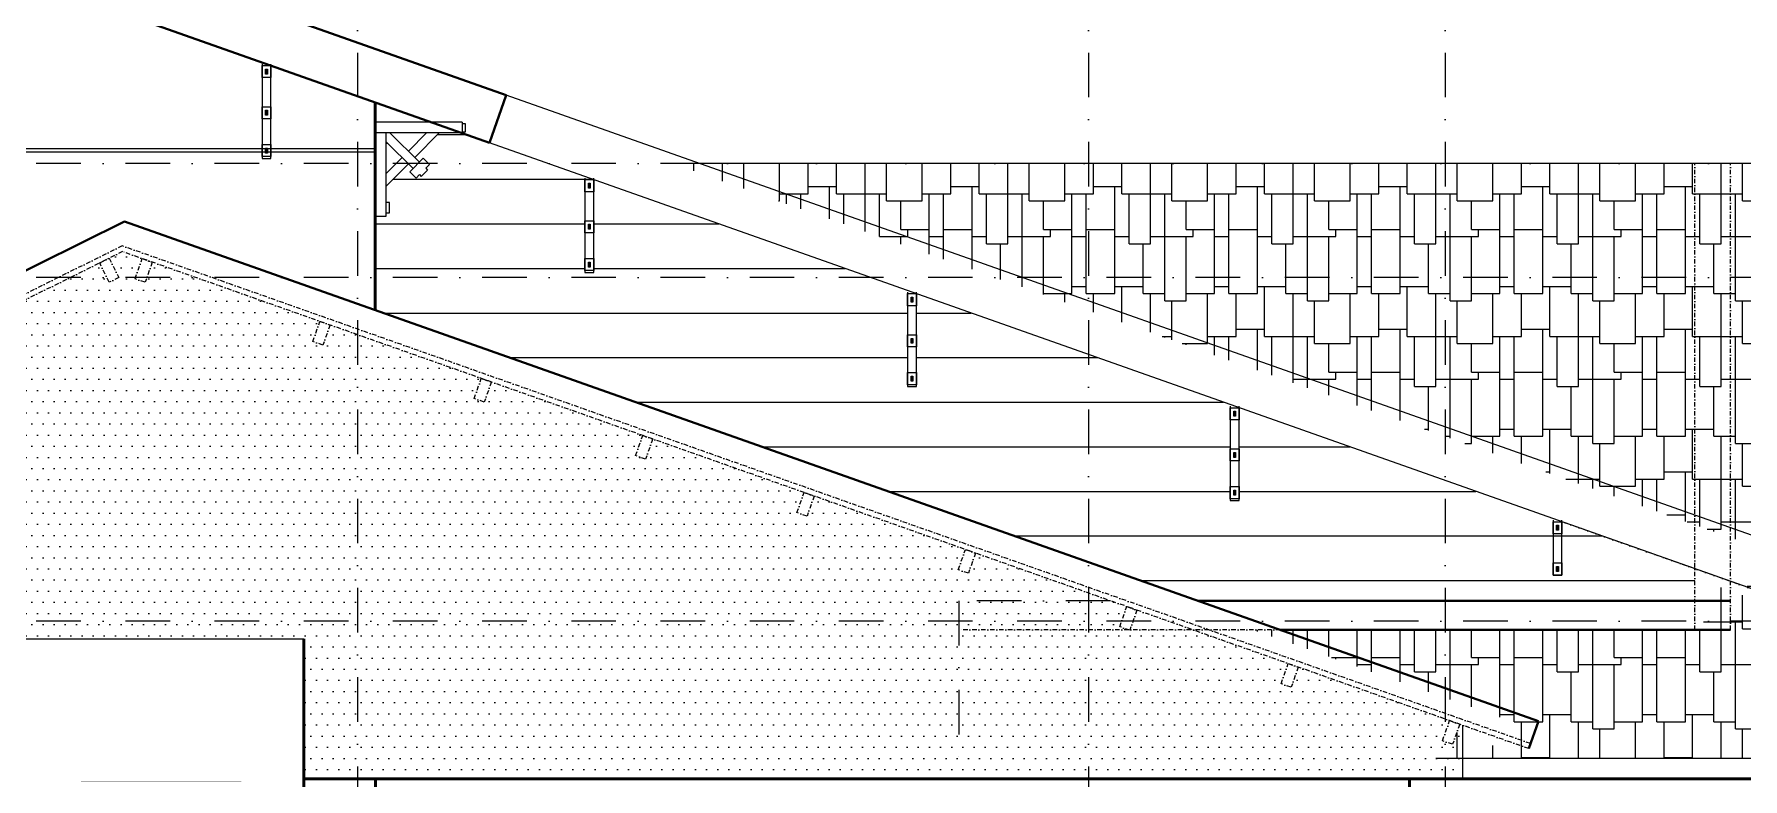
# Model space of a CAD drawing. Header units: millimetres. Extents: x 615730 to 2792744, y 139412 to 597571.
# Drawn here: x 1356028 to 1365610, y 293760 to 297935 of the extents above; entities that cross this region are included whole.
import ezdxf

# ---------------------------------------------------------------- set-up
doc = ezdxf.new("R2010")
doc.units = ezdxf.units.MM
doc.header["$MEASUREMENT"] = 0
doc.linetypes.add('DASHDOT', pattern=[1, 0.5, -0.25, 0, -0.25])
for name, color, linetype in [('CUADI', 40, 'Continuous'), ('H', 252, 'Continuous'), ('HACH', 250, 'Continuous'), ('noi that', 29, 'Continuous'), ('VL', 155, 'Continuous')]:
    doc.layers.add(name, color=color, linetype=linetype)
for name, color, linetype, lineweight in [('DIM', 7, 'Continuous', 50), ('HATCH', 42, 'Continuous', 5), ('KITCHEN', 4, 'Continuous', 20), ('KT', 148, 'Continuous', 18), ('NETNGOAITUONG', 1, 'Continuous', 40), ('thay', 7, 'Continuous', 15), ('TIM TRUC', 149, 'DASHDOT', 9), ('VLIEU', 250, 'Continuous', 9)]:
    doc.layers.add(name, color=color, linetype=linetype, lineweight=lineweight)
pattern_1 = [(0, (600767.42, 0), (31.25, 62.5), [0, -62.5])]

# ---------------------------------------------------------------- blocks, each defined once
blk = doc.blocks.new('xx')
at = {"layer": 'H', "ltscale": 10}
h = blk.add_hatch(color=253, dxfattribs=at)
h.set_gradient(color1=(173, 167, 159), color2=(173, 167, 159), one_color=1, tint=0.65)
h.paths.add_polyline_path([(811800.8, 292684.6), (811800.8, 293114.4), (811615.9, 293114.4), (811615.9, 292684.6)])
h.paths.add_polyline_path([(812275.6, 292684.6), (812090.8, 292684.6), (812090.8, 293114.4), (812275.6, 293114.4)])
h.paths.add_polyline_path([(812090.8, 292155.3), (812090.8, 292594.6), (812275.6, 292594.6), (812275.6, 292155.3)])
h.paths.add_polyline_path([(812275.6, 292065.3), (812275.6, 291665), (812090.8, 291665), (812090.8, 292065.3)])
h.paths.add_polyline_path([(811800.8, 292065.3), (811615.9, 292065.3), (811615.9, 291665), (811800.8, 291665)])
h.paths.add_polyline_path([(811800.8, 292594.6), (811615.9, 292594.6), (811615.9, 292155.3), (811800.8, 292155.3)])
at = {"layer": 'HATCH'}
for points in [[(812246.2, 293633.8), (812290.6, 293633.8), (812290.6, 293613.8)], [(812246.2, 293603.8), (812290.6, 293603.8), (812290.6, 293583.8)], [(812246.2, 293573.8), (812290.6, 293573.8), (812290.6, 293553.8)], [(812246.2, 293543.8), (812290.6, 293543.8), (812290.6, 293523.8)], [(812246.2, 293513.8), (812290.6, 293513.8), (812290.6, 293493.8)], [(812246.2, 293483.8), (812290.6, 293483.8), (812290.6, 293463.8)], [(812246.2, 293453.8), (812290.6, 293453.8), (812290.6, 293433.8)], [(812246.2, 293429.4), (812290.6, 293429.4), (812290.6, 293409.4)]]:
    blk.add_hatch(color=256, dxfattribs=at).paths.add_polyline_path(points)
blk.add_line((812290.6, 293613.8), (812246.2, 293633.8), dxfattribs=at)
at = {"layer": 'KT'}
for p, q in [((811820.8, 292664.6), (811595.9, 292664.6)), ((812070.8, 292664.6), (812295.6, 292664.6)), ((811595.9, 292614.6), (811820.8, 292614.6)), ((812295.6, 292614.6), (812070.8, 292614.6)), ((811820.8, 292135.3), (811595.9, 292135.3)), ((811820.8, 292085.3), (811595.9, 292085.3)), ((812070.8, 292135.3), (812295.6, 292135.3)), ((812070.8, 292085.3), (812295.6, 292085.3))]:
    blk.add_line(p, q, dxfattribs=at)
blk.add_lwpolyline([(812315.6, 293374.4), (811575.9, 293374.4), (811575.9, 293674.4), (812315.6, 293674.4)], close=True, dxfattribs=at)
for points in [[(811820.8, 292664.6), (811820.8, 293134.4), (811595.9, 293134.4), (811595.9, 292664.6)], [(812070.8, 292664.6), (812070.8, 293134.4), (812295.6, 293134.4), (812295.6, 292664.6)], [(811595.9, 292614.6), (811595.9, 292135.3)], [(811820.8, 292135.3), (811820.8, 292614.6)], [(812070.8, 292135.3), (812070.8, 292614.6)], [(812295.6, 292614.6), (812295.6, 292135.3)], [(811595.9, 292085.3), (811595.9, 291645), (811820.8, 291645), (811820.8, 292085.3)], [(812295.6, 292085.3), (812295.6, 291645), (812070.8, 291645), (812070.8, 292085.3)]]:
    blk.add_lwpolyline(points, dxfattribs=at)
at = {"layer": 'noi that', "ltscale": 10, "const_width": 1}
for points in [[(811945.8, 293795), (811445.9, 293795), (811445.9, 291495), (811945.8, 291495)], [(811945.8, 293795), (812445.6, 293795), (812445.6, 291495), (811945.8, 291495)], [(811495.9, 293294.4), (812395.6, 293294.4), (812395.6, 293744.8), (811495.9, 293744.8), (811495.9, 293294.4)], [(811495.9, 293234.4), (811495.9, 291545), (811945.8, 291545), (811945.8, 293234.4), (811495.9, 293234.4)], [(811945.8, 291545), (811945.8, 293234.4)], [(812395.6, 293234.4), (812395.6, 291545), (811945.8, 291545), (811945.8, 293234.4), (812395.6, 293234.4)], [(811945.8, 291545), (811945.8, 293234.4)]]:
    blk.add_lwpolyline(points, dxfattribs=at)
at = {"layer": 'VLIEU', "ltscale": 10}
for p, q in [((812290.6, 293643.8), (811600.9, 293643.8)), ((812290.6, 293633.8), (811600.9, 293633.8)), ((812290.6, 293613.8), (811600.9, 293613.8)), ((812290.6, 293603.8), (811600.9, 293603.8)), ((812290.6, 293583.8), (811600.9, 293583.8)), ((812290.6, 293573.8), (811600.9, 293573.8)), ((812290.6, 293553.8), (811600.9, 293553.8)), ((812290.6, 293543.8), (811600.9, 293543.8)), ((812290.6, 293523.8), (811600.9, 293523.8)), ((812290.6, 293513.8), (811600.9, 293513.8)), ((812290.6, 293493.8), (811600.9, 293493.8)), ((812290.6, 293483.8), (811600.9, 293483.8)), ((812290.6, 293463.8), (811600.9, 293463.8)), ((812290.6, 293453.8), (811600.9, 293453.8)), ((812290.6, 293433.8), (811600.9, 293433.8)), ((812295.6, 293423.8), (811600.9, 293423.8))]:
    blk.add_line(p, q, dxfattribs=at)
blk.add_lwpolyline([(812290.6, 293409.4), (811600.9, 293409.4), (811600.9, 293649.4), (812290.6, 293649.4)], close=True, dxfattribs=at)
for points in [[(811800.8, 292684.6), (811800.8, 293114.4), (811615.9, 293114.4), (811615.9, 292684.6), (811800.8, 292684.6)], [(812275.6, 292684.6), (812090.8, 292684.6), (812090.8, 293114.4), (812275.6, 293114.4), (812275.6, 292684.6)], [(811800.8, 292594.6), (811615.9, 292594.6), (811615.9, 292155.3), (811800.8, 292155.3), (811800.8, 292594.6)], [(812090.8, 292155.3), (812090.8, 292594.6), (812275.6, 292594.6), (812275.6, 292155.3), (812090.8, 292155.3)], [(811800.8, 292065.3), (811615.9, 292065.3), (811615.9, 291665), (811800.8, 291665), (811800.8, 292065.3)], [(812275.6, 292065.3), (812275.6, 291665), (812090.8, 291665), (812090.8, 292065.3), (812275.6, 292065.3)]]:
    blk.add_lwpolyline(points, dxfattribs=at)

msp = doc.modelspace()

# ---------------------------------------------------------------- hatches: boundary and pattern name
at = {"layer": 'HACH', "ltscale": 10}
h = msp.add_hatch(dxfattribs=at)
h.set_pattern_fill('DOTS', color=256, scale=1000, style=0)
h.set_pattern_definition([(0, (599390.41, 6e-11), (31.25, 62.5), [0, -62.5])])
h.paths.add_polyline_path([(1357540.9, 296356.6), (1356690.7, 296657), (1356650.7, 296543.9), (1356594.1, 296563.9), (1356634.1, 296677), (1356523.8, 296716), (1356449.6, 296679.2), (1356502.9, 296571.7), (1356449.1, 296545), (1356395.8, 296652.6), (1355763.1, 296338.9), (1355816.4, 296231.4), (1355762.7, 296204.7), (1355709.4, 296312.2), (1355080.1, 296000.2), (1355133.4, 295892.7), (1355079.7, 295866.1), (1355026.4, 295973.6), (1354404.4, 295665.2), (1354457.7, 295557.7), (1354403.9, 295531), (1354350.6, 295638.5), (1353719.3, 295325.5), (1353772.6, 295218), (1353718.9, 295191.4), (1353665.6, 295298.9), (1352982.7, 294960.3), (1353036, 294852.8), (1352982.2, 294826.1), (1352928.9, 294933.6), (1352540.4, 294741), (1352540.4, 294545.4), (1352990.4, 294545.4), (1352990.4, 294545.4), (1357540.9, 294545.3)])
h = msp.add_hatch(dxfattribs=at)
h.set_pattern_fill('DOTS', color=256, scale=1000, style=0)
h.set_pattern_definition(pattern_1)
h.paths.add_polyline_path([(1357540.9, 294545.3), (1357540.9, 293760.6), (1361214.3, 293760.4), (1361214.3, 294758.6), (1362064, 294758.6), (1361307.1, 295026), (1361267.1, 294912.9), (1361210.5, 294932.9), (1361250.5, 295046), (1360402.1, 295345.8), (1360362.1, 295232.6), (1360305.6, 295252.6), (1360345.5, 295365.7), (1359497.1, 295665.5), (1359457.2, 295552.3), (1359400.6, 295572.3), (1359440.6, 295685.5), (1358592.2, 295985.2), (1358552.2, 295872.1), (1358495.6, 295892.1), (1358535.6, 296005.2), (1357687.2, 296304.9), (1357647.2, 296191.8), (1357590.7, 296211.8), (1357630.6, 296324.9), (1357540.9, 296356.6)])
h = msp.add_hatch(dxfattribs=at)
h.set_pattern_fill('DOTS', color=256, scale=1000, style=0)
h.set_pattern_definition(pattern_1)
h.paths.add_polyline_path([(1361214.3, 294758.6), (1361214.3, 294595), (1362109.1, 294595), (1362155.4, 294726.3), (1362064, 294758.6)])
h.paths.add_polyline_path([(1361214.3, 294595), (1361214.3, 293760.4), (1364040.4, 293760.3), (1364040.4, 294060.3), (1364021.9, 294066.8), (1363982, 293953.7), (1363925.4, 293973.7), (1363965.4, 294086.8), (1363117, 294386.6), (1363077, 294273.4), (1363020.4, 294293.4), (1363060.4, 294406.6), (1362527.1, 294595), (1362172.7, 294595), (1362172, 294593.2), (1362166.9, 294595)])
at = {"layer": 'KT', "ltscale": 10}
h = msp.add_hatch(dxfattribs=at)
h.set_pattern_fill('CEDAR', color=256, scale=800, style=0, pattern_type=2)
h.set_pattern_definition([(0, (600767.4, 0), (0, 800), [-280, 80, -160, 80, -200]), (0, (600767.4, 40), (0, 800), [-120, 160, -80, 160, -280]), (0, (600767.4, 200), (0, 800), [-40, 200, -560]), (0, (600767.4, 240), (0, 800), [40, -200, 160, -160, 240]), (0, (600767.4, 280), (0, 800), [-400, 160, -240]), (0, (600767.4, 440), (0, 800), [120, -680]), (0, (600767.4, 480), (0, 800), [-120, 160, -80, 160, -160, 120]), (0, (600767.4, 520), (0, 800), [-280, 80, -160, 160, -120]), (0, (600767.4, 760), (0, 800), [-600, 120, -80]), (0, (600767.4, 800), (0, 800), [160, -560, 80]), (90, (600767.4, 0), (-800, 5e-14), [240, -200, 360]), (90, (600807.4, 0), (-800, 5e-14), [-200, 240, -360]), (90, (600887.4, 0), (-800, 5e-14), [-40, 160, -240, 360]), (90, (600927.4, 0), (-800, 5e-14), [40, -760]), (90, (601007.4, 0), (-800, 5e-14), [-200, 280, -320]), (90, (601047.4, 0), (-800, 5e-14), [240, -240, 320]), (90, (601127.4, 0), (-800, 5e-14), [240, -240, 320]), (90, (601167.4, 0), (-800, 5e-14), [-240, 240, -320]), (90, (601287.4, 0), (-800, 5e-14), [280, -200, 320]), (90, (601327.4, 0), (-800, 5e-14), [-240, 280, -280]), (90, (601367.4, 0), (-800, 5e-14), [240, -520, 40]), (90, (601447.4, 0), (-800, 5e-14), [-480, 280, -40]), (90, (601487.4, 0), (-800, 5e-14), [480, -280, 40])])
h.paths.add_polyline_path([(1359606.4, 297211), (1365188.9, 295238.7), (1365188.9, 297211)])
h.paths.add_polyline_path([(1365388.9, 297211), (1365188.9, 297211), (1365188.9, 295238.7), (1365388.9, 295168)], flags=17)
h.paths.add_polyline_path([(1365388.9, 295168), (1365710, 295054.6), (1365615.7, 294787.6), (1365388.9, 294867.7), (1365388.9, 294595), (1362865.5, 294595), (1364311.9, 294083.9), (1364257.6, 293930.1), (1363888.9, 294060.3), (1363888.9, 293874.1), (1367239.6, 293874.2), (1367239.6, 296433.9), (1365838.9, 296433.9), (1365838.9, 297211), (1365388.9, 297211)])
at = {"layer": 'VL', "ltscale": 10}
h = msp.add_hatch(dxfattribs=at)
h.set_pattern_fill('LINE', color=256, scale=2000, style=0)
h.set_pattern_definition([(0, (770790.15, 2621.7), (0, 250), [])])
h.paths.add_polyline_path([(1362553.8, 294758.6), (1365340.4, 294758.6), (1365340.4, 294938.3), (1364595.4, 295201.5), (1362785.5, 295841), (1362785.5, 295773.1), (1362785.5, 295320.1), (1362735.8, 295320.1), (1362735.8, 295841), (1362785.5, 295841), (1360975.6, 296480.5), (1360975.6, 296412.6), (1360975.6, 295959.5), (1360925.9, 295959.5), (1360925.9, 296480.5), (1360975.6, 296480.5), (1359165.7, 297119.9), (1359165.7, 297052), (1359165.7, 296599), (1359116, 296599), (1359116, 297119.9), (1359165.7, 297119.9), (1358424.1, 297381.9), (1358298.8, 297381.9), (1358162.7, 297244.2), (1358188.8, 297218.4), (1358210, 297239.8), (1358245.6, 297204.7), (1358224.4, 297183.2), (1358234.3, 297173.3), (1358199.2, 297137.8), (1358189.2, 297147.7), (1358170.2, 297128.4), (1358134.6, 297163.6), (1358153.6, 297182.8), (1358127.5, 297208.7), (1358001, 297080.7), (1358001, 296991.5), (1358019.9, 296991.5), (1358019.9, 296934.4), (1358001, 296934.4), (1358001, 296912.4), (1357941, 296912.4), (1357941, 296388.3)])

# ---------------------------------------------------------------- linework, layer by layer
at = {"layer": 'CUADI'}
for p, q in [((1357326, 297739.4, 14.6), (1357335.8, 297711.5, 14.6)), ((1357335.8, 297739.4, 14.6), (1357326, 297711.5, 14.6)), ((1357326, 297508.7, 14.6), (1357335.8, 297480.8, 14.6)), ((1357335.8, 297508.7, 14.6), (1357326, 297480.8, 14.6)), ((1358228.5, 297381.9, 14.7), (1358127.1, 297279.4, 14.7)), ((1358298.8, 297381.9, 14.7), (1358162.7, 297244.2, 14.7)), ((1357306, 297238.4, 14.6), (1357355.8, 297238.4, 14.6)), ((1357326, 297296.8, 14.6), (1357335.8, 297268.9, 14.6)), ((1357335.8, 297296.8, 14.6), (1357326, 297268.9, 14.6)), ((1358092, 297243.8, 14.7), (1358001, 297151.8, 14.7)), ((1358210, 297239.8, 14.7), (1358134.6, 297163.6, 14.7)), ((1358210, 297239.8, 14.7), (1358245.6, 297204.7, 14.7)), ((1358127.5, 297208.7, 14.7), (1358001, 297080.7, 14.7)), ((1358134.6, 297163.6, 14.7), (1358170.2, 297128.4, 14.7)), ((1358189.2, 297147.7, 14.7), (1358170.2, 297128.4, 14.7)), ((1358189.2, 297147.7, 14.7), (1358199.2, 297137.8, 14.7)), ((1358234.3, 297173.3, 14.7), (1358199.2, 297137.8, 14.7)), ((1358245.6, 297204.7, 14.7), (1358224.4, 297183.2, 14.7)), ((1358224.4, 297183.2, 14.7), (1358234.3, 297173.3, 14.7)), ((1359136, 297099.9, 14.6), (1359145.7, 297072, 14.6)), ((1359145.7, 297099.9, 14.6), (1359136, 297072, 14.6)), ((1359136, 296869.3, 14.6), (1359145.7, 296841.4, 14.6)), ((1359145.7, 296869.3, 14.6), (1359136, 296841.4, 14.6)), ((1359136, 296657.3, 14.6), (1359145.7, 296629.4, 14.6)), ((1359145.7, 296657.3, 14.6), (1359136, 296629.4, 14.6)), ((1359116, 296599, 14.6), (1359165.7, 296599, 14.6)), ((1360945.9, 296460.5, 14.6), (1360955.6, 296432.6, 14.6)), ((1360955.6, 296460.5, 14.6), (1360945.9, 296432.6, 14.6)), ((1360945.9, 296229.8, 14.6), (1360955.6, 296201.9, 14.6)), ((1360955.6, 296229.8, 14.6), (1360945.9, 296201.9, 14.6)), ((1360945.9, 296017.9, 14.6), (1360955.6, 295990, 14.6)), ((1360955.6, 296017.9, 14.6), (1360945.9, 295990, 14.6)), ((1360925.9, 295959.5, 14.6), (1360975.6, 295959.5, 14.6)), ((1362755.8, 295821, 14.6), (1362765.5, 295793.1, 14.6)), ((1362765.5, 295821, 14.6), (1362755.8, 295793.1, 14.6)), ((1362755.8, 295590.4, 14.6), (1362765.5, 295562.5, 14.6)), ((1362765.5, 295590.4, 14.6), (1362755.8, 295562.5, 14.6)), ((1362735.8, 295320.1, 14.6), (1362785.5, 295320.1, 14.6)), ((1362755.8, 295378.4, 14.6), (1362765.5, 295350.5, 14.6)), ((1362765.5, 295378.4, 14.6), (1362755.8, 295350.5, 14.6)), ((1364565.7, 295181.5, 14.6), (1364575.4, 295153.6, 14.6)), ((1364575.4, 295181.5, 14.6), (1364565.7, 295153.6, 14.6)), ((1364565.7, 294950.9, 14.6), (1364575.4, 294923, 14.6)), ((1364575.4, 294950.9, 14.6), (1364565.7, 294923, 14.6)), ((1364545.7, 294903, 14.6), (1364595.4, 294903, 14.6))]:
    msp.add_line(p, q, dxfattribs=at)
for points, elevation in [([(1357306, 297759.4), (1357355.8, 297759.4), (1357355.8, 297691.5), (1357306, 297691.5)], 14.6), ([(1357326, 297739.4), (1357335.8, 297739.4), (1357335.8, 297711.5), (1357326, 297711.5)], 14.6), ([(1357306, 297528.7), (1357355.8, 297528.7), (1357355.8, 297460.8), (1357306, 297460.8)], 14.6), ([(1357326, 297508.7), (1357335.8, 297508.7), (1357335.8, 297480.8), (1357326, 297480.8)], 14.6), ([(1358446.8, 297431.9), (1358427.9, 297431.9), (1358427.9, 297387.2), (1358446.8, 297387.2)], 14.7), ([(1357306, 297316.8), (1357355.8, 297316.8), (1357355.8, 297248.9), (1357306, 297248.9)], 14.6), ([(1357326, 297296.8), (1357335.8, 297296.8), (1357335.8, 297268.9), (1357326, 297268.9)], 14.6), ([(1359116, 297119.9), (1359165.7, 297119.9), (1359165.7, 297052), (1359116, 297052)], 14.6), ([(1359136, 297099.9), (1359145.7, 297099.9), (1359145.7, 297072), (1359136, 297072)], 14.6), ([(1358019.9, 296991.5), (1358001, 296991.5), (1358001, 296934.4), (1358019.9, 296934.4)], 14.7), ([(1359116, 296889.3), (1359165.7, 296889.3), (1359165.7, 296821.4), (1359116, 296821.4)], 14.6), ([(1359136, 296869.3), (1359145.7, 296869.3), (1359145.7, 296841.4), (1359136, 296841.4)], 14.6), ([(1359116, 296677.3), (1359165.7, 296677.3), (1359165.7, 296609.4), (1359116, 296609.4)], 14.6), ([(1359136, 296657.3), (1359145.7, 296657.3), (1359145.7, 296629.4), (1359136, 296629.4)], 14.6), ([(1360925.9, 296480.5), (1360975.6, 296480.5), (1360975.6, 296412.6), (1360925.9, 296412.6)], 14.6), ([(1360945.9, 296460.5), (1360955.6, 296460.5), (1360955.6, 296432.6), (1360945.9, 296432.6)], 14.6), ([(1360925.9, 296249.8), (1360975.6, 296249.8), (1360975.6, 296181.9), (1360925.9, 296181.9)], 14.6), ([(1360945.9, 296229.8), (1360955.6, 296229.8), (1360955.6, 296201.9), (1360945.9, 296201.9)], 14.6), ([(1360925.9, 296037.9), (1360975.6, 296037.9), (1360975.6, 295970), (1360925.9, 295970)], 14.6), ([(1360945.9, 296017.9), (1360955.6, 296017.9), (1360955.6, 295990), (1360945.9, 295990)], 14.6), ([(1362735.8, 295841), (1362785.5, 295841), (1362785.5, 295773.1), (1362735.8, 295773.1)], 14.6), ([(1362755.8, 295821), (1362765.5, 295821), (1362765.5, 295793.1), (1362755.8, 295793.1)], 14.6), ([(1362735.8, 295610.4), (1362785.5, 295610.4), (1362785.5, 295542.5), (1362735.8, 295542.5)], 14.6), ([(1362755.8, 295590.4), (1362765.5, 295590.4), (1362765.5, 295562.5), (1362755.8, 295562.5)], 14.6), ([(1362735.8, 295398.4), (1362785.5, 295398.4), (1362785.5, 295330.5), (1362735.8, 295330.5)], 14.6), ([(1362755.8, 295378.4), (1362765.5, 295378.4), (1362765.5, 295350.5), (1362755.8, 295350.5)], 14.6), ([(1364545.7, 295201.5), (1364595.4, 295201.5), (1364595.4, 295133.6), (1364545.7, 295133.6)], 14.6), ([(1364565.7, 295181.5), (1364575.4, 295181.5), (1364575.4, 295153.6), (1364565.7, 295153.6)], 14.6), ([(1364545.7, 294970.9), (1364595.4, 294970.9), (1364595.4, 294903), (1364545.7, 294903)], 14.6), ([(1364565.7, 294950.9), (1364575.4, 294950.9), (1364575.4, 294923), (1364565.7, 294923)], 14.6)]:
    msp.add_lwpolyline(points, close=True, dxfattribs=dict(at, elevation=elevation))
at = {"layer": 'DIM', "ltscale": 10}
for p, q in [((1357941, 296388.3, 14.7), (1357941, 297552.6, 14.7)), ((1357540.9, 293510.7, 14.7), (1357540.9, 294545.3, 14.7)), ((1367439.6, 293760.1), (1357540.9, 293760.6, 14.7)), ((1357941.5, 293510.7, 14.7), (1357941.5, 293760.6, 14.7)), ((1363740.1, 293510.7, 14.7), (1363740.1, 293760.3, 14.7))]:
    msp.add_line(p, q, dxfattribs=at)
at = {"layer": 'KITCHEN'}
for p, q in [((1365861.4, 295054.6, 14.7), (1358675.1, 297593.5, 14.4)), ((1365767.1, 294787.6, 14.7), (1358580.8, 297326.5, 14.6)), ((1365990.4, 297211, 14.7), (1359757.8, 297211, 14.7))]:
    msp.add_line(p, q, dxfattribs=at)
at = {"layer": 'NETNGOAITUONG'}
for p, q in [((1358675.1, 297593.5, 14.4), (1354443.6, 299088.6, 14.3)), ((1358580.8, 297326.5, 14.6), (1354424, 298795.2, 14.5)), ((1358580.8, 297326.5, 14.6), (1358675.1, 297593.5, 14.4)), ((1356534.3, 296885.3, 15.3), (1351895.7, 294585.5, 14.7)), ((1364463.4, 294083.9, 14.6), (1356534.3, 296885.3, 14.4)), ((1365540.4, 294758.6, 12.6), (1362553.8, 294758.6, 13.8)), ((1365540.4, 294595, 14.7), (1363016.9, 294595, 14.5)), ((1364409, 293930, 14.6), (1364463.4, 294083.9, 14.6))]:
    msp.add_line(p, q, dxfattribs=at)
at = {"layer": 'noi that'}
msp.add_line((1358001, 297325, 14.7), (1358009.8, 297325, 14.7), dxfattribs=at)
at = {"layer": 'thay'}
for p, q in [((1357306, 297767.7, 14.6), (1357306, 297238.4, 14.6)), ((1357355.8, 297238.4, 14.6), (1357355.8, 297767.7, 14.6)), ((1358427.9, 297441.6, 14.7), (1357941, 297441.6, 14.7)), ((1357941, 297441.6, 14.7), (1357941, 296912.4, 14.7)), ((1358427.9, 297441.6, 14.7), (1358427.9, 297381.9, 14.7)), ((1358427.9, 297381.9, 14.7), (1357941, 297381.9, 14.7)), ((1358001, 297381.9, 14.7), (1358001, 296912.4, 14.7)), ((1358001, 297333.7, 14.7), (1358153.6, 297182.8, 14.7)), ((1358023.4, 297381.9, 14.7), (1358188.8, 297218.4, 14.7)), ((1359116, 297128.2, 14.6), (1359116, 296599, 14.6)), ((1359165.7, 296599, 14.6), (1359165.7, 297128.2, 14.6)), ((1358001, 296912.4, 14.7), (1357941, 296912.4, 14.7)), ((1360925.9, 296488.8, 14.6), (1360925.9, 295959.5, 14.6)), ((1360975.6, 295959.5, 14.6), (1360975.6, 296488.8, 14.6)), ((1362735.8, 295849.3, 14.6), (1362735.8, 295320.1, 14.6)), ((1362785.5, 295320.1, 14.6), (1362785.5, 295849.3, 14.6)), ((1364545.7, 295209.9, 14.6), (1364545.7, 294903, 14.6)), ((1364595.4, 294903, 14.6), (1364595.4, 295209.9, 14.6))]:
    msp.add_line(p, q, dxfattribs=at)
at = {"layer": 'TIM TRUC', "ltscale": 500}
for p, q in [((1357840.9, 299831.5, 14.7), (1357840.9, 287548.1, 14.7)), ((1361940.4, 299831.5, 14.7), (1361940.4, 287548.1, 14.7)), ((1363940.4, 299831.5, 14.7), (1363940.4, 287548.1, 14.7)), ((1369792.6, 297211), (1344501.4, 297211, -62)), ((1369792.6, 296570.5), (1344501.4, 296570.5, -62)), ((1362064, 294758.6, 14), (1361214.3, 294758.6, 14.4)), ((1361214.3, 294758.6, 14.4), (1361214.3, 293760.5, 14.7)), ((1369792.6, 294644.9), (1344501.4, 294644.9, -62))]:
    msp.add_line(p, q, dxfattribs=at)
at = {"layer": 'TIM TRUC', "ltscale": 50}
for p, q in [((1365340.4, 294595, 14.7), (1365340.4, 297211, 14.7)), ((1365540.4, 294595, 14.7), (1365540.4, 297211, 14.7)), ((1356521.8, 296748.5, 14.5), (1351947.7, 294480.6, 14.7)), ((1364419, 293958.4, 14.6), (1356521.8, 296748.5, 14.4)), ((1356523.8, 296716, 14.5), (1351961, 294453.8, 14.7)), ((1364409, 293930.1, 14.6), (1356523.8, 296716, 14.4)), ((1365767.1, 294787.6, 14.7), (1364595.4, 295201.5, 14.6)), ((1363016.9, 294595, 14.5), (1361214.3, 294595, 14.4))]:
    msp.add_line(p, q, dxfattribs=at)
for points, elevation in [([(1356502.9, 296571.7), (1356449.1, 296545), (1356395.8, 296652.6), (1356449.6, 296679.2)], 14.6), ([(1356650.7, 296543.9), (1356594.1, 296563.9), (1356634.1, 296677), (1356690.7, 296657)], 14.6), ([(1357647.2, 296191.8), (1357590.7, 296211.8), (1357630.6, 296324.9), (1357687.2, 296304.9)], 14.6), ([(1358552.2, 295872.1), (1358495.6, 295892.1), (1358535.6, 296005.2), (1358592.2, 295985.2)], 14.6), ([(1359457.2, 295552.3), (1359400.6, 295572.3), (1359440.6, 295685.5), (1359497.1, 295665.5)], 14.6), ([(1360362.1, 295232.6), (1360305.6, 295252.6), (1360345.5, 295365.7), (1360402.1, 295345.8)], 14.8), ([(1361267.1, 294912.9), (1361210.5, 294932.9), (1361250.5, 295046), (1361307.1, 295026)], 14.6), ([(1362172, 294593.2), (1362115.5, 294613.1), (1362155.4, 294726.3), (1362212, 294706.3)], 14.8), ([(1363077, 294273.4), (1363020.4, 294293.4), (1363060.4, 294406.6), (1363117, 294386.6)], 14.6), ([(1363982, 293953.7), (1363925.4, 293973.7), (1363965.4, 294086.8), (1364021.9, 294066.8)], 14.6)]:
    msp.add_lwpolyline(points, close=True, dxfattribs=dict(at, elevation=elevation))
at = {"layer": 'VL', "ltscale": 10}
for p, q in [((1351416.1, 297275, 14.7), (1357941, 297275, 14.7)), ((1351456.4, 297295, 14.7), (1357941, 297295, 14.7)), ((1352890.4, 294545.4, 14.7), (1357540.9, 294545.3, 14.7)), ((1364040.4, 293760.3, 14.7), (1364040.4, 294060.3, 14.7)), ((1367239.6, 293874.2), (1363888.9, 293874.1))]:
    msp.add_line(p, q, dxfattribs=at)

# ---------------------------------------------------------------- block references
at = {"layer": 'KT'}
msp.add_blockref('xx', (544794.7, 0, 14.7), dxfattribs=at)

doc.saveas('drawing.dxf')
